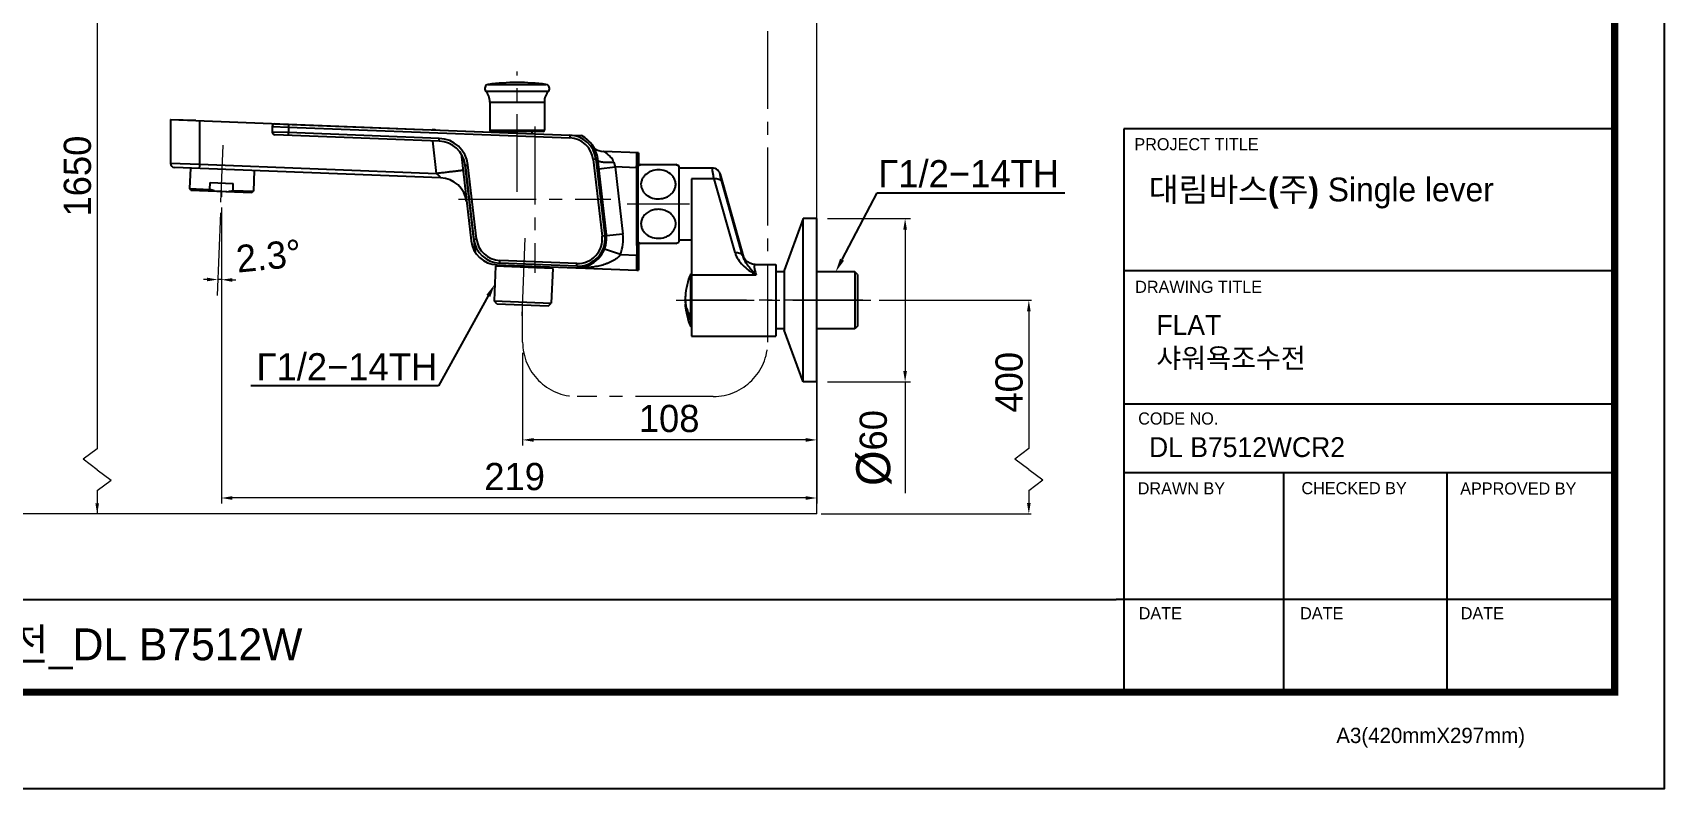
# Model space of a CAD drawing. Extents: x 0 to 1128, y 0 to 827.
# Drawn here: x 529 to 1128, y 0 to 278 of the extents above; entities that cross this region are included whole.
import ezdxf
from ezdxf import colors
from ezdxf.entities.mleader import LeaderData, LeaderLine
from ezdxf.math import Vec2, Vec3

# ---------------------------------------------------------------- set-up
doc = ezdxf.new("R2010")
doc.units = 0
doc.header["$LTSCALE"] = 3
doc.header["$MEASUREMENT"] = 0
doc.header["$PDMODE"] = 3
doc.header["$PDSIZE"] = -10
doc.linetypes.add('CENTER2', pattern=[28.575000000000003, 19.05, -3.175, 3.175, -3.175])
doc.layers.get('0').update_dxf_attribs({"linetype": 'CONTINUOUS'})
doc.layers.get('DEFPOINTS').update_dxf_attribs({"linetype": 'CONTINUOUS'})
doc.layers.add('Cneter', color=1, linetype='CENTER2', lineweight=13)
doc.layers.add('치수선', color=7, linetype='CONTINUOUS', lineweight=20)
doc.layers.add('DEF_LAYER_ASSEM_MEMBER', color=7, linetype='CONTINUOUS')
doc.styles.add('Daelim Dimension', font='')
doc.styles.get("Standard").update_dxf_attribs({"font": 'SYMBOL'})
doc.styles.get('Daelim Dimension').set_extended_font_data('나눔고딕')
doc.dimstyles.new('DEFAULT', dxfattribs={"dimscale": 2, "dimtxt": 2, "dimasz": 2, "dimexe": 0, "dimexo": 2, "dimgap": 1, "dimtad": 1, "dimdec": 1, "dimzin": 9, "dimdsep": 46, "dimtxsty": 'Daelim Dimension', "dimcen": 0.5, "dimclrd": 252, "dimclre": 252, "dimclrt": 3, "dimadec": 1, "dimazin": 0, "dimtfac": 1, "dimtdec": 1, "dimtix": 1, "dimtmove": 0, "dimatfit": 3, "dimfxl": 1, "dimtolj": 1, "dimtzin": 1, "dimlwd": 9, "dimlwe": 9, "dimarcsym": 0})

# ---------------------------------------------------------------- blocks, each defined once
blk = doc.blocks.new('*D2')
at = {"color": 5, "lineweight": 9, "ltscale": 0.5, "transparency": 16777216}
for p, q in [((708.7953562284503, 160.0349196122493), (708.7953562284503, 126.0637943048787)), ((816.8705379979956, 151.3992259648838), (816.8705379979956, 126.0637943048787)), ((812.8705379979956, 128.0637943048787), (712.7953562284503, 128.0637943048787))]:
    blk.add_line(p, q, dxfattribs=at)
at = {"color": 5, "ltscale": 0.5, "transparency": 16777216}
for points in [[(712.7953562284503, 128.7304609715453), (712.7953562284503, 127.397127638212), (708.7953562284503, 128.0637943048787)], [(812.8705379979956, 128.7304609715453), (812.8705379979956, 127.397127638212), (816.8705379979956, 128.0637943048787)]]:
    blk.add_solid(points, dxfattribs=at)
at = {"layer": 'DEFPOINTS', "color": 0, "ltscale": 0.5, "transparency": 16777216}
for p in [(708.7953562284503, 164.0349196122493), (816.8705379979956, 155.3992259648838), (708.7953562284503, 128.0637943048787)]:
    blk.add_point(p, dxfattribs=at)
at = {"color": 7, "ltscale": 0.5, "transparency": 16777216, "insert": (762.6309727509752, 140.9507757068815), "char_height": 10, "attachment_point": 2, "style": 'Daelim Dimension'}
blk.add_mtext('\\A1;108', dxfattribs=at)
blk = doc.blocks.new('*D3')
at = {"color": 5, "lineweight": 9, "ltscale": 0.5, "transparency": 16777216}
for p, q in [((598.084729496496, 213.4537600843838), (598.084729496496, 104.717118714269)), ((816.8705379979956, 141.8801963534838), (816.8705379979956, 104.717118714269)), ((812.8705379979956, 106.717118714269), (602.084729496496, 106.717118714269))]:
    blk.add_line(p, q, dxfattribs=at)
at = {"color": 5, "ltscale": 0.5, "transparency": 16777216}
for points in [[(602.084729496496, 107.3837853809356), (602.084729496496, 106.0504520476023), (598.084729496496, 106.717118714269)], [(812.8705379979956, 107.3837853809356), (812.8705379979956, 106.0504520476023), (816.8705379979956, 106.717118714269)]]:
    blk.add_solid(points, dxfattribs=at)
at = {"layer": 'DEFPOINTS', "color": 0, "ltscale": 0.5, "transparency": 16777216}
for p in [(598.084729496496, 217.4537600843838), (816.8705379979956, 145.8801963534838), (598.084729496496, 106.717118714269)]:
    blk.add_point(p, dxfattribs=at)
at = {"color": 7, "ltscale": 0.5, "transparency": 16777216, "insert": (705.8429281960496, 119.6041001162718), "char_height": 10, "attachment_point": 2, "style": 'Daelim Dimension'}
blk.add_mtext('\\A1;219', dxfattribs=at)
blk = doc.blocks.new('*D4')
at = {"color": 5, "lineweight": 9, "ltscale": 0.5, "transparency": 16777216}
for p, q in [((820.8705379979956, 209.3801963534338), (851.358853064452, 209.3801963534338)), ((849.358853064452, 205.3801963534338), (849.358853064452, 153.3801963534338)), ((820.8705379979956, 149.3801963534338), (851.358853064452, 149.3801963534338)), ((849.358853064452, 149.3801963534338), (849.358853064452, 108.481847483802))]:
    blk.add_line(p, q, dxfattribs=at)
at = {"color": 5, "ltscale": 0.5, "transparency": 16777216}
for points in [[(848.6921863977853, 205.3801963534338), (850.0255197311186, 205.3801963534338), (849.358853064452, 209.3801963534338)], [(848.6921863977853, 153.3801963534338), (850.0255197311186, 153.3801963534338), (849.358853064452, 149.3801963534338)]]:
    blk.add_solid(points, dxfattribs=at)
at = {"layer": 'DEFPOINTS', "color": 0, "ltscale": 0.5, "transparency": 16777216}
for p in [(816.8705379979956, 209.3801963534338), (816.8705379979956, 149.3801963534338), (849.358853064452, 149.3801963534338)]:
    blk.add_point(p, dxfattribs=at)
at = {"color": 7, "ltscale": 0.5, "transparency": 16777216, "insert": (831.3896112904893, 125.1063110031155), "char_height": 10, "attachment_point": 2, "rotation": 90, "style": 'Daelim Dimension'}
blk.add_mtext('\\A1;{\\H1.25x;\\C256;Ø}60', dxfattribs=at)

msp = doc.modelspace()

# ---------------------------------------------------------------- linework, layer by layer
at = {"color": 5, "lineweight": 9, "ltscale": 0.5}
for p, q in [((552.440697910105, 341.9959418979174), (552.4406959948358, 124.7736733083228)), ((597.7635356424672, 211.4602355281621), (596.5430701895726, 181.0865189823758)), ((839.8705379979956, 179.3801963534838), (895.8369247927644, 179.3788835284234)), ((894.8369247930395, 175.378906985808), (894.8369228856909, 124.859864017058)), ((552.4406979101047, 124.7736747470385), (547.3328926580296, 120.936783572722)), ((552.4406979101047, 117.0998847690111), (547.3328926580296, 120.936783572722)), ((894.8369228856909, 124.859864017058), (889.7291176336157, 121.0229728427416)), ((894.8369228856909, 117.1860740390306), (889.7291176336157, 121.0229728427416)), ((552.4406979101047, 117.0998847690111), (557.5485031621799, 113.2629859653002)), ((894.8369228856909, 117.1860740390306), (899.9447281377661, 113.3491752353197)), ((552.4406979101047, 109.4260947909838), (557.5485031621799, 113.2629859653002)), ((552.4406998174534, 109.4261100497728), (552.4406979101047, 104.7520148959642)), ((552.4406979101047, 109.4260871615892), (552.4406979101047, 100.8550117221361)), ((894.8369228856909, 109.5122840610033), (899.9447281377661, 113.3491752353197)), ((894.8369267003882, 109.5122916903978), (894.8369247930395, 104.8382041659838)), ((818.452676059519, 100.8550117221361), (895.7017605321753, 100.8550117221361))]:
    msp.add_line(p, q, dxfattribs=at)
at = {"color": 5, "ltscale": 40}
for p, q in [((1110.145072937012, 242.3638305664062), (929.8036994934082, 242.3638305664062)), ((1110.145072937012, 190.2373046875), (929.8036994934082, 190.2373046875)), ((1110.145072937012, 190.2373046875), (929.8036994934082, 190.2373046875)), ((1110.145072937012, 141.2018280029297), (929.8036994934082, 141.2018280029297)), ((1110.145072937012, 141.2018280029297), (929.8036994934082, 141.2018280029297)), ((1110.145072937012, 115.9113616943359), (929.8036994934082, 115.9113616943359)), ((1110.145072937012, 115.9113616943359), (929.8036994934082, 115.9113616943359)), ((988.3801460266113, 115.9113616943359), (988.3801460266113, 35.40325927734375)), ((1048.496555328369, 115.9113616943359), (1048.496555328369, 35.40325927734375)), ((1110.145072937012, 69.40492248535156), (926.9531517028809, 69.40492248535156)), ((1110.145072937012, 69.40492248535156), (931.208740234375, 69.40492248535156)), ((1110.145072937012, 35.40325927734375), (955.592041015625, 35.40325927734375))]:
    msp.add_line(p, q, dxfattribs=at)
at = {"color": 5, "ltscale": 0.5}
msp.add_line((929.8036994934082, 242.3638305664062), (929.8036994934082, 34.31240844726562), dxfattribs=at)
at = {"color": 5}
msp.add_line((18.14486312866211, 69.40492248535156), (926.9531517028809, 69.40492248535156), dxfattribs=at)
at = {"ltscale": 0.5}
msp.add_lwpolyline([(0, 0), (1128.400001525879, 0), (1128.400001525879, 826.8000030517578), (0, 826.8000030517578)], close=True, dxfattribs=at)
at = {"color": 5, "linetype": 'ByBlock', "lineweight": 200, "const_width": 2.6}
msp.add_lwpolyline([(18.14486312866211, 35.40284729003906), (1110.144863128662, 35.40284729003906), (1110.144863128662, 807.6028442382812), (18.14486312866211, 807.6028442382812)], close=True, dxfattribs=at)
at = {"color": 5, "lineweight": 9, "ltscale": 0.5}
for centre in [(591.4138142740488, 159.1528076672857), (596.71780387745, 159.0938178588246), (602.0196669057631, 158.9289372195494)]:
    msp.add_arc(centre, 27.90439173425521, 87.16789135040646, 89.87104340752732, dxfattribs=at)
at = {"color": 5, "ltscale": 0.5}
for points in [[(592.7852626710264, 187.6921521843846), (592.7761419375186, 186.3588500468337), (596.7806087169255, 186.9981389150859)], [(602.0602629066823, 186.1669616362166), (602.1046805837947, 187.4995549154048), (598.0846919076737, 186.966511307148)], [(894.1702587621558, 175.378906985808), (895.5035908239233, 175.378906985808), (894.8369247930395, 179.378906985808)], [(551.774031879221, 104.7520148959642), (553.1073639409885, 104.7520148959642), (552.4406979101047, 100.7520148959642)], [(894.1702587621558, 104.8382041659838), (895.5035908239233, 104.8382041659838), (894.8369247930395, 100.8382041659838)]]:
    msp.add_solid(points, dxfattribs=at)
at = {"layer": 'Cneter', "lineweight": 5, "ltscale": 0.5}
for p, q in [((798.8705332296239, 164.0349196122493), (798.870533229624, 374.2297385795318)), ((706.7705379979961, 219.1867601602838), (706.7705379979961, 263.4124592497838)), ((713.2705379979961, 243.1939609850838), (713.2705379979961, 189.4097833058838)), ((597.9241325694961, 215.4570103062838), (598.7672664363959, 236.4400778913838)), ((598.084729496496, 219.4537850843838), (596.0847044964958, 219.4537850843838)), ((598.084729496496, 219.4537850843838), (598.084729496496, 221.4538100843838)), ((598.084729496496, 219.4537850843838), (598.084729496496, 217.4537600843838)), ((598.084729496496, 219.4537850843838), (600.0847544964959, 219.4537850843838)), ((685.1838037307962, 216.5355354127838), (741.1465207657957, 216.5355354127838)), ((770.1705379979958, 214.7355354127838), (747.1705379979958, 214.7355354127838)), ((708.634759300196, 173.7085344532838), (709.8392362541963, 203.6843453194838)), ((708.7953562284503, 164.0349196122493), (708.7953562284503, 177.7053092616796)), ((765.2650043183953, 179.3801963534838), (839.8705379979956, 179.3801963534838)), ((833.8705379979956, 179.3801963534838), (768.0994955698443, 179.3801963534838)), ((778.870533229624, 144.0349196122493), (728.7953562284503, 144.0349196122493))]:
    msp.add_line(p, q, dxfattribs=at)
for centre, start, end in [((728.7953562284503, 164.0349196122493), 180, 270), ((778.870533229624, 164.0349196122493), 270, 0)]:
    msp.add_arc(centre, 20, start, end, dxfattribs=at)
at = {"layer": 'DEF_LAYER_ASSEM_MEMBER', "color": 9, "linetype": 'Continuous'}
for p, q in [((696.171811883296, 258.7072699547838), (717.3692641125958, 258.7072699547838)), ((695.2505379979957, 256.2226946793838), (718.2905379979957, 256.2226946793838)), ((696.7705379979961, 252.2315043807838), (716.7705379979961, 252.2315043807838)), ((579.485312915896, 245.7322298069838), (579.3933717045957, 245.7354862562838)), ((588.7244252507958, 245.4108997040838), (579.485312915896, 245.7322298069838)), ((590.125158789896, 229.3556594335838), (590.1251587906959, 245.3563257201838)), ((616.729054305596, 243.2222903250838), (622.729159410896, 243.0307497561838)), ((622.7302484354959, 241.0292326655838), (616.7301433148959, 241.2207732363838)), ((622.6918606263957, 240.0299697491838), (622.7302484388956, 241.0292326653838)), ((622.7675472199958, 244.0300126726838), (622.729159410896, 243.0307497561838)), ((622.729159410896, 243.0307497561838), (622.7302484354959, 241.0292326655838)), ((622.729159410896, 243.0307497561838), (726.134615114896, 239.0583128459838)), ((678.1379688613961, 238.9006827526838), (622.7302484354959, 241.0292326655838)), ((675.2995782379958, 242.0119356034838), (675.2965609861958, 242.0379594008838)), ((696.7705379979961, 241.9124592497838), (716.7705379979961, 241.9124592497838)), ((726.1730029239961, 240.0575757623838), (726.134615114896, 239.0583128459838)), ((677.160128850096, 225.9646865740838), (675.7657648574959, 237.9910760108838)), ((678.0995810523959, 237.9014198362838), (678.1379688613961, 238.9006827526838)), ((579.3933717076961, 229.7167644298838), (590.125158789896, 229.3556594335838)), ((590.125158789896, 229.3556594335838), (677.160128850096, 225.9646865740838)), ((687.6485322091958, 229.0659004922838), (688.6418151339958, 229.1816114742838)), ((691.8124048398959, 201.9647253891838), (688.6418151339958, 229.1816114742838)), ((735.721954080796, 231.2220564184838), (734.728671156096, 231.1063454364838)), ((734.728671156096, 231.1063454364838), (738.007568343096, 202.9597293483838)), ((736.7937545971959, 227.7149613274838), (742.7538290369957, 228.4059844509838)), ((742.2570253609956, 230.0808753903838), (742.7538278782959, 228.4059846775838)), ((750.6901234882962, 228.0967815063838), (742.7538289230961, 228.4059847942838)), ((742.7538289230961, 228.4059847942838), (745.6134368695957, 203.7418675341838)), ((779.1631970101962, 224.0693449244838), (770.8705379979956, 224.0693449244838)), ((786.8490063221961, 196.8958636180838), (779.1631970101962, 224.0693449244838)), ((789.6467056809961, 195.8258816743838), (781.9608892750957, 222.9993588487838)), ((690.8191219150958, 201.8490144071838), (691.8124048398959, 201.9647253891838)), ((739.000851267896, 203.0754403303838), (738.007568343096, 202.9597293483838)), ((744.7683900339962, 196.1572697571838), (738.8888029583959, 198.2195429697838)), ((745.613437379996, 203.7418624931838), (739.6417960057961, 203.0494982758838)), ((700.3680730718961, 193.0134950631838), (700.4064608809958, 194.0127579796838)), ((728.7225317383959, 192.9249642625838), (700.4064608809958, 194.0127579796838)), ((728.6841439292957, 191.9257013461838), (728.7225317383959, 192.9249642625838)), ((744.7684829827958, 196.1575354792838), (750.7693874912957, 195.9246223257838)), ((770.8705379979956, 188.7140058651838), (794.6242546746962, 188.7140058651838))]:
    msp.add_line(p, q, dxfattribs=at)
at = {"layer": 'DEF_LAYER_ASSEM_MEMBER', "color": 7, "linetype": 'Continuous'}
for p, q in [((696.7705379979961, 252.2315043807838), (696.7705379979961, 241.9124592497838)), ((716.7705379979961, 252.2315043807838), (716.7705379979961, 241.9124592497838)), ((579.3933717076961, 245.7354862558838), (579.3933717076961, 229.7167644298838)), ((579.3941338701961, 245.7744176001838), (675.2965609861958, 242.0379594008838)), ((616.729054305596, 243.2222903250838), (616.7301433301959, 241.2207732343838)), ((678.0995810523959, 237.9014198362838), (617.6917553730959, 240.2220544174838)), ((617.767441966696, 244.2220973409838), (726.1730029239961, 240.0575757623838)), ((675.302498812996, 242.0377280569838), (709.7614975913957, 240.6951696629838)), ((716.2705379979961, 241.4124592497838), (697.2705379979961, 241.4124592497838)), ((701.3205379979959, 241.4124592497838), (701.3205379979959, 241.0240382185838)), ((712.220537997996, 241.4124592497838), (712.220537997996, 240.6124592497838)), ((726.1908845842959, 240.0550636762838), (730.4146837667959, 239.8905000717838)), ((751.3933717076961, 233.5735552440838), (738.5685174536957, 234.0732195194838)), ((678.6447413557958, 224.4071314682838), (580.8349744547959, 228.2179016072838)), ((586.6682721203961, 227.9906302696838), (586.3642782016959, 220.4251354047838)), ((686.1406957682957, 233.2320387398838), (689.8481368041957, 201.2553598047838)), ((687.6103701292959, 229.2388748697838), (691.343499198696, 197.0406366455838)), ((690.8191219150958, 201.8490144071838), (687.6485322091958, 229.0659004922838)), ((735.721954080796, 231.2220564184838), (739.000851267896, 203.0754403303838)), ((739.5950860157959, 203.5534778415838), (736.3730702837956, 231.3433635303838)), ((750.8933717076961, 233.5930355541838), (750.8933717076961, 225.0418527040838)), ((751.1705379979958, 228.7355354127838), (752.2827706705957, 229.2355354127838)), ((751.1705379979958, 228.7355354127838), (751.1705379979958, 200.7355354127838)), ((751.3933717076961, 233.5735552440838), (751.3933717076961, 228.8357094659838)), ((752.2827706705957, 229.2355354127838), (765.0583053252958, 229.2355354127838)), ((765.0583053252958, 229.2355354127838), (766.1705379979958, 228.7355354127838)), ((766.1705379979958, 228.7355354127838), (766.1705379979958, 200.7355354127838)), ((778.5602833652956, 227.9355354127838), (766.1705379979958, 227.9355354127838)), ((779.5306224346959, 227.7726859982838), (778.9508518831963, 227.9093084951838)), ((593.8467849964959, 220.1244760820838), (593.9471580758959, 222.6224603183838)), ((593.9471580758959, 222.6224603183838), (602.4631963077959, 222.2802720174838)), ((602.3628232283959, 219.7822877811838), (602.4631963077959, 222.2802720174838)), ((610.1504737782961, 227.0757392959838), (609.8453300231959, 219.4816284584838)), ((750.6549551348962, 225.1057362321838), (751.1705379979958, 224.9675862203838)), ((770.8705379979956, 224.0693449244838), (770.8705379979956, 166.1803260910838)), ((781.298058224696, 226.1642909155838), (781.1047852953961, 226.5228456990838)), ((781.4214501957958, 225.8516752430838), (781.2979079844963, 226.1646196829838)), ((781.4723379863958, 225.6870193292838), (781.4214993609958, 225.8515161608838)), ((781.4721784478961, 225.6876153051838), (781.4724583166962, 225.6866276060838)), ((790.0977399458961, 195.1916519804838), (781.4743986042959, 225.6797676761838)), ((586.843800433096, 219.9054639416838), (586.3642782016959, 220.4251354047838)), ((586.3642782016959, 220.4251354047838), (593.8467849964959, 220.1244760820838)), ((586.843800433096, 219.9054639416838), (609.3256585599956, 219.0021062270838)), ((602.3628232283959, 219.7822877811838), (609.8453300231959, 219.4816284584838)), ((609.3256585599956, 219.0021062270838), (609.8453300231959, 219.4816284584838)), ((750.6546147409958, 204.3652433851838), (751.1705379979958, 204.5034846052838)), ((750.8933717076961, 190.4156685207838), (750.8933717076961, 204.4292181215838)), ((811.8705379979956, 209.3801963534838), (804.8705379979956, 190.3301963534838)), ((816.8705379979956, 209.3801963534838), (811.8705379979956, 209.3801963534838)), ((811.8705379979956, 149.3801963534838), (811.8705379979956, 209.3801963534838)), ((816.8705379979956, 149.3802475696838), (816.8705379979956, 209.3801451372838)), ((751.1705379979958, 200.7355354127838), (752.2827706705957, 200.2355354127838)), ((751.3933717076961, 200.6353613596838), (751.3933717076961, 190.3962613833838)), ((765.0583053252958, 200.2355354127838), (752.2827706705957, 200.2355354127838)), ((765.0583053252958, 200.2355354127838), (766.1705379979958, 200.7355354127838)), ((770.8705379979956, 201.5355354127838), (766.1705379979958, 201.5355354127838)), ((698.8578818341962, 191.9157491796838), (698.3439716676958, 179.1260698896838)), ((719.8409494192961, 191.0726153126838), (698.8578818341962, 191.9157491796838)), ((699.3937434641962, 192.4145892449838), (728.3193166082956, 191.2918640993838)), ((699.578203223296, 192.4074295731838), (699.5573174202959, 191.8876447173838)), ((728.6841439292957, 191.9257013461838), (700.3680730718961, 193.0134950631838)), ((790.094958333596, 195.2012944677838), (790.0964711298957, 195.1960481331838)), ((790.106234205396, 195.1692373619838), (790.0952355654958, 195.2005063023838)), ((790.1162644707956, 195.1428028398838), (790.106234205396, 195.1692373619838)), ((790.2234862290961, 194.9086017624838), (790.1162644707956, 195.1428028398838)), ((790.4609272881962, 194.5166897285838), (790.223350459296, 194.9088634993838)), ((790.8747158291962, 194.0122302819838), (790.4604970735959, 194.5173092912838)), ((791.489618764796, 193.4776005828838), (790.873971552096, 194.0130081036838)), ((792.307315622596, 193.0042915268838), (791.4888122517959, 193.4781840005838)), ((793.3117642003963, 192.6788890723838), (792.306741008696, 193.0045508075838)), ((794.2823881324957, 192.5801798064838), (793.3115562162957, 192.6789316542838)), ((794.2823901429956, 192.5801798316838), (793.3117642003963, 192.6788890723838)), ((794.285323677896, 192.5801963534838), (801.8705379979956, 192.5801963534838)), ((801.8705379979956, 192.5799100067838), (801.8705379979956, 166.1804827001838)), ((719.1634739667961, 191.6472414919838), (719.1415138330958, 191.1007197749838)), ((719.8409494192961, 191.0726153126838), (719.3270392527957, 178.2829360227838)), ((728.7261373001957, 191.2760736492838), (750.7914959782956, 190.4196227533838)), ((750.840235320296, 190.4177309711838), (751.3933717076961, 190.3962613833838)), ((770.8705379979956, 189.1301963534838), (770.550166584796, 189.1301963534838)), ((770.550166584796, 169.6301963534838), (770.550166584796, 189.1301963534838)), ((804.8705379979956, 189.8801963534838), (801.8705379979956, 189.8801963534838)), ((804.8705379979956, 190.3301963534838), (804.8705379979956, 168.4301963534838)), ((830.8705379979956, 189.8801963534838), (816.8705379979956, 189.8801963534838)), ((831.8705379979956, 188.8801963534838), (830.8705379979956, 189.8801963534838)), ((830.8705379979956, 189.8801963534838), (830.8705379979956, 168.8801963534838)), ((831.8705379979956, 188.8801963530838), (831.8705379979956, 169.8801963539838)), ((768.6107798869962, 180.7981037463838), (768.6130438545961, 180.8367983261838)), ((698.3439716676958, 179.1260698896838), (719.3270392527957, 178.2829360227838)), ((699.303016148896, 178.0867269433838), (698.3439716880957, 179.1260698675838)), ((699.303016138796, 178.0867269630838), (718.287696317896, 177.3238915602838)), ((718.287696303496, 177.3238915387838), (719.3270392273962, 178.2829359992838)), ((770.8705379979956, 169.6301963534838), (770.550166584796, 169.6301963534838)), ((804.8705379979956, 168.8801963534838), (801.8705379979956, 168.8801963534838)), ((811.8705379979956, 149.3801963534838), (804.8705379979956, 168.4301963534838)), ((830.8705379979956, 168.8801963534838), (816.8705379979956, 168.8801963534838)), ((831.8705379979956, 169.8801963534838), (830.8705379979956, 168.8801963534838)), ((770.8705379979956, 166.1801963534838), (801.8705379979956, 166.1801963534838)), ((816.8705379979956, 149.3801963534838), (811.8705379979956, 149.3801963534838))]:
    msp.add_line(p, q, dxfattribs=at)
for points in [[(780.8358834299961, 226.8875430925838), (780.484101303196, 227.2346428744838), (780.0465171761962, 227.5391888444838), (779.5304958875959, 227.7727294387838), (778.9507831845958, 227.9093176229838), (778.555000362996, 227.9355020890838)], [(781.1049494980962, 226.5225841813838), (780.8360614999956, 226.8873359619838), (780.4842844571958, 227.2344896283838), (780.0466833160958, 227.5390938598838)]]:
    msp.add_lwpolyline(points, dxfattribs=at)
for centre, radius, start, end in [((696.370537997996, 257.2204922540838), 1.5, 97.61316127160227, 221.6975466032002), ((706.7705379979961, 179.4124592497838), 80, 82.38683872839773, 97.61316127160227), ((717.1705379979958, 257.2204922540838), 1.5, 318.3024533967998, 82.38683872839773), ((690.7705379979961, 252.2315043807838), 6, 0, 41.69754660320015), ((722.7705379979961, 252.2315043807838), 6, 138.3024533967998, 180), ((580.3933717076961, 245.7354862558838), 1, 177.768825391999, 180), ((617.7290541575958, 243.2228344245838), 1, 87.80000000000378, 180.0311746079998), ((617.7301431821961, 241.2213173338838), 1, 180.0311746079998, 267.8000000000038), ((697.2705379979961, 241.9124592497838), 0.5, 180, 270), ((716.2705379979961, 241.9124592497838), 0.5, 270, 0), ((725.7891248330961, 230.0649465982838), 10, 6.644635090298467, 87.80000000000378), ((725.4462671873962, 230.0764878089838), 11, 6.613460482000988, 63.14884806310295), ((677.7157029614959, 227.9087906721838), 10, 6.644635090298467, 87.80000000000378), ((738.8224693188959, 240.5682567989838), 6.5, 236.0533638853031, 267.7609116671966), ((580.8933717076961, 229.7167644298838), 1.5, 180, 267.7688253919987), ((1781.330257252396, 214.0942597976838), 1030.7352501683, 179.2216138183013, 179.9643532240008), ((758.6705379979958, 213.5391068413838), 16.9464285714, 112.1441965078963, 116.2680446128028), ((758.6705379979958, 213.5391068413838), 16.9464285714, 63.73195538719722, 67.85580349210373), ((678.2554263368957, 214.4147126512838), 10, 6.613460482299893, 87.76882539199875), ((1932.087856857396, 216.2693835052838), 1181.49364593, 180.0743830041985, 180.9866549586006), ((699.7815941645958, 202.4070650059838), 10, 186.6134604822999, 267.7772216600948), ((700.7519511627961, 203.0061242272838), 10, 186.6446350902985, 267.8000000000038), ((729.0680220201957, 201.9183305102838), 10, 267.8000000000038, 6.644635090298467), ((728.668282919496, 202.2866021202838), 11, 285.2464334488969, 6.613460482299893), ((758.6705379979958, 215.9319639842838), 16.9464285714, 243.7319553871972, 247.8558034921037), ((758.6705379979958, 215.9319639842838), 16.9464285714, 292.1441965078963, 296.2680446128028), ((728.7265598436961, 201.7839636483838), 10.5, 267.7772216648013, 285.6608957383995), ((793.5705379979959, 179.3801963534838), 25, 157.0455005986004, 176.7370858604992), ((781.1006811687957, 178.6730910584837), 12.5101108568, 176.7597165842016, 183.2571977420982), ((793.5705379979959, 179.3801963534838), 25, 183.2629141395008, 202.9544994013996), ((794.316530799696, 172.9050095852838), 24.0113967176, 179.9875502643004, 181.6241475495009), ((799.0660998058961, 172.8936688900838), 28.7609699233, 178.5156902276004, 179.9670139927007)]:
    msp.add_arc(centre, radius, start, end, dxfattribs=at)
at = {"layer": 'DEF_LAYER_ASSEM_MEMBER', "color": 9, "linetype": 'Continuous'}
for centre, radius, start, end in [((677.7157029614959, 227.9087906721838), 11, 6.644635090298467, 87.80000000000378), ((725.7891248330961, 230.0649465982838), 9, 6.644635090298467, 87.80000000000378), ((700.7519511627961, 203.0061242272838), 9, 186.6446350902985, 267.8000000000038), ((729.0680220201957, 201.9183305102838), 9, 267.8000000000038, 6.644635090298467), ((728.7265598436961, 201.7839636483838), 17, 340.6725594460041, 6.613477557100048)]:
    msp.add_arc(centre, radius, start, end, dxfattribs=at)
for points, start_tangent, end_tangent in [([(676.9246648318958, 241.9494512364838), (676.5793026178962, 241.9694037441838), (675.534705395296, 242.0286810928838)], (-0.9983557126060068, 0.05732251832353961), (-0.9985363246932188, 0.05408519453749599)), ([(742.2570253609956, 230.0808753903838), (741.8851818523963, 230.9470687000838), (741.402302009496, 231.7035674940838), (740.8408985886963, 232.3478940642838), (740.2433697887959, 232.8944092481838), (739.9459137220956, 233.1349915723838), (739.6566800918959, 233.3538047391838), (739.3810792899958, 233.5502888822838), (739.125688420896, 233.7225546216838), (738.9064607752962, 233.8667346050838), (738.815714518596, 233.9267504585838), (738.7376708005959, 233.9776412669838), (738.6716874109961, 234.0185317499838), (738.6176583170959, 234.0485609628838), (738.5806289146958, 234.0670056875838), (738.5685175365961, 234.0732195162838)], (-0.3159666795159839, 0.9487702869692134), (0.9992415431122784, -0.03894019155824271)), ([(590.1033360257961, 227.8567966110838), (590.1002921953959, 227.8630642674838), (590.0976671632961, 227.8821885272838), (590.0955416341958, 227.9150284297838), (590.0939963129958, 227.9624430139838), (590.0928914600959, 228.1020920486838), (590.0946099675957, 228.2963060579838), (590.0992085941962, 228.5359746633838), (590.106252287896, 228.8042256780838), (590.125158789896, 229.3556594335838)], (-0.9992418817092644, 0.03893150187352343), (0.03890838776498427, 0.9992427819912084)), ([(742.2570229201956, 230.0809192660838), (740.569170151196, 229.9765548271838), (738.9016201983959, 230.0243412623838), (737.4697806799959, 230.2406310177838), (736.9046782732958, 230.4074699946838), (736.4586975961961, 230.6048519734838)], (-0.9948370470546886, -0.1014852196504867), (-0.8764002157793794, 0.4815834940919976)), ([(779.1631970101962, 224.0693449244838), (778.9807784645959, 224.9331151247838), (778.8309312639958, 225.7030986721838), (778.7143639786959, 226.3695051964838), (778.6299259358957, 226.9250311952838), (778.575382642096, 227.3635719359838), (778.5583388212958, 227.5373648891838), (778.547505547896, 227.6801468723838), (778.542323295896, 227.7916128756838), (778.5422277465959, 227.8714678207838), (778.5466481349958, 227.9194526891838), (778.5549792598958, 227.9355011040838)], (-0.2134534190144192, 0.9769532424384776), (0.999968975095451, 0.007877109022572331)), ([(686.8497562858961, 227.1163917752838), (686.8402413583963, 227.1140434794838), (686.8108323061961, 227.1093698524838), (686.7606561207958, 227.1022733300838), (686.6888397936959, 227.0926563480838), (686.5945901385958, 227.0804307948838), (686.4774323379961, 227.0655462611838), (686.3369709378958, 227.0479617364838), (686.1728104840959, 227.0276362096838), (685.772752183696, 226.9787079043838), (685.2787970809959, 226.9189817020838), (684.6944266152959, 226.8489029433838), (684.027128234196, 226.7693783226838), (683.286153742396, 226.6815161988838), (682.4838079723959, 226.5867704260838), (680.7496557070958, 226.3830422243838), (678.9395484511961, 226.1715787106838), (677.160128850096, 225.9646865740838)], (0.1150878267321599, -0.9933553201841063), (-0.9933378956123892, -0.1152381236412263)), ([(678.6447413557958, 224.4071314682838), (678.661688662296, 224.4174903906838), (678.6525677240961, 224.4509882585838), (678.6179441789959, 224.5061225502838), (678.563358926996, 224.5799132941838), (678.4873176576957, 224.6678952247838), (678.3958744466959, 224.7664331284838), (678.1877393850959, 224.9877530467838), (677.9471265300958, 225.2231296945838), (677.6943012907959, 225.4697340963838), (677.160128850096, 225.9646865740838)], (0.999241881708156, -0.03893150190197796), (-0.7279665561140387, 0.6856126407669759)), ([(779.1631970101962, 224.0693449244838), (780.0722614145961, 224.0940846284838), (780.8921837266962, 223.9087397561838), (781.5429813978963, 223.5316032136838), (781.9608892750957, 222.9993588487838)], (0.990147542978223, 0.1400280083918502), (0.4337447570073436, -0.9010357849545381)), ([(781.9608892750957, 222.9993588487838), (781.753675189796, 223.7649816806838), (781.5945326881956, 224.4228485921838), (781.4836673531959, 224.9605154585838), (781.4454723449958, 225.1816454906838), (781.4179181622958, 225.3701116353838), (781.4002018352958, 225.5254969119838), (781.3914977646959, 225.6474455899838), (781.390832370696, 225.7360025089838), (781.3971725906958, 225.7913735241838), (781.409486088296, 225.8137758662838), (781.4267552116962, 225.8036076538838), (781.4479743729962, 225.7614156186838), (781.4721384560962, 225.6877510062838)], (-0.2721661698889212, 0.962250266805884), (0.2728603276359715, -0.9620536583800253)), ([(744.7685083208962, 196.1575372996838), (744.599674614396, 195.9305977233838), (744.3961220527958, 195.7241464635838), (744.208449484996, 195.5141439121838), (744.0200415461959, 195.3091958531838), (743.818672455996, 195.1156477638838), (743.6052339410958, 194.9330975474838), (743.1552893590961, 194.5944576289838), (742.6935967920958, 194.2815107202838), (742.223793297996, 193.9913745419838), (741.2530922277956, 193.4778088342838), (740.2556080900958, 193.0396209657838), (739.2392177650959, 192.6658878358838), (737.1710943572962, 192.0782838256838), (735.074665574396, 191.6678879520838), (732.9633396666959, 191.4072035564838), (728.726400720896, 191.2782690861838)], (-0.2716903261930043, -0.9623847290211638), (-0.9996093935241229, 0.02794745745743441)), ([(786.8490063221961, 196.8958636180838), (789.687448351996, 192.3159759049838), (791.9642184164959, 190.3841358061838), (794.6242546746962, 188.7140058651838)], (0.2721438247642359, -0.9622565866974842), (0.8742133257113756, -0.4855420282000893)), ([(786.8490169514962, 196.8958679304838), (787.7580760451956, 196.9206031064838), (788.577994703096, 196.7352584353838), (789.2287929509957, 196.3581225247838), (789.6467056809961, 195.8258816743838)], (0.9901485592278716, 0.1400208222335884), (0.4337563630959716, -0.9010301978700579)), ([(789.6466842273958, 195.8258734504838), (789.6908158313959, 195.6429217981838), (789.863054315596, 195.0962096163838)], (0.2166758759037364, -0.9762435991090281), (0.3453392009097045, -0.9384779359766786)), ([(790.0964252406957, 195.1962946053838), (789.9845323673962, 195.5210641485838), (789.8684690633963, 195.7330792756838), (789.8106281382961, 195.7972268130838), (789.7538894148956, 195.8338464256838), (789.6989997239962, 195.8432828719838), (789.6467058963958, 195.8258809103838)], (-0.2722247976665961, 0.9622336823949684), (-0.8555673947820682, -0.517691445733677)), ([(789.863054315596, 195.0962096163838), (790.6186083963958, 193.5710378006838), (791.6996081545958, 192.0260047134838), (793.0476398022961, 190.4179539837838), (794.6242546753961, 188.7140058647838)], (0.3453392009265023, -0.9384779359704971), (0.6907871971340187, -0.723058122335768)), ([(794.2823120515959, 192.5801934366838), (794.1214795672959, 192.5164321251838), (793.9946269883958, 192.3253734639838), (793.9158988798958, 192.0077956723838), (793.8990389635956, 191.5661740878838), (793.9554853342961, 191.0060648051838), (794.0937040163958, 190.3357940718838), (794.3172849818957, 189.5668734542838), (794.6242546768958, 188.7140058651838)], (-0.9999993870276669, -0.00110722368592187), (0.363277755007438, -0.9316808856667372))]:
    msp.add_spline(points, degree=3, dxfattribs=dict(at, start_tangent=start_tangent, end_tangent=end_tangent))
at = {"layer": 'DEF_LAYER_ASSEM_MEMBER', "color": 7, "linetype": 'Continuous'}
for points, start_tangent, end_tangent in [([(750.6901234882962, 228.0967815063838), (750.702462135996, 229.1700615852838), (750.711319091396, 230.2021855538838), (750.7165228979957, 231.1534794954838), (750.7179755761963, 231.9874820373838), (750.7172836254958, 232.3502501029838), (750.7156492458962, 232.6721268172838), (750.7130791788959, 232.9499368798838), (750.7095867654962, 233.1810777574838), (750.7051878916959, 233.3632499599838), (750.6999018302959, 233.4947707364838), (750.696932920996, 233.5410791476838), (750.6937529988959, 233.5742769796838), (750.6903678415956, 233.5943000983838), (750.6867832266962, 233.6010843694838)], (0.01296302370125835, 0.9999159764782842), (-0.9992418979878545, 0.0389310840541403)), ([(758.719089931496, 227.3107332356838), (756.1793690674958, 226.8881241732838), (754.030658274196, 225.6427000689838), (753.2221233365958, 224.7622000896838), (752.6464091983962, 223.7541412345838), (752.334803088796, 222.6627651196838), (752.3053724353958, 221.5387160247838), (752.5599619054956, 220.4360350407838), (753.0835225820956, 219.4070308732838), (753.8468788630962, 218.4974677382838), (754.8111794435958, 217.7443725148838), (757.1609514337961, 216.8114677419838), (759.7457630312956, 216.7363858061838)], (-0.9999798058573832, 0.006355145744226974), (0.9899610597596743, 0.1413403698859691)), ([(763.5710133756957, 225.3984117231838), (761.3829216231961, 226.8056693445838), (758.719089931496, 227.3107332356838)], (-0.7079964941067705, 0.7062159473790732), (-0.9999798058573172, 0.006355145754618739)), ([(759.7457630312956, 216.7363858061838), (761.308069751396, 217.1365643628838), (762.706633233096, 217.8603923850838), (763.8468550546959, 218.8683450903838), (764.6428690520961, 220.0990646639838), (765.0280586851959, 221.4692587621838), (764.9674916021959, 222.8786003939838), (764.466913428696, 224.2205470400838), (763.5710133756957, 225.3984117231838)], (0.9899610597594951, 0.1413403698872243), (-0.7079964941120404, 0.7062159473737899)), ([(595.5061127469962, 219.5573981095838), (593.8467849964959, 220.1244760820838)], (-0.9649209905711588, 0.262540438704543), (-0.9256360003785561, 0.3784151091106032)), ([(600.6633462460959, 219.3501720590838), (602.3628232283959, 219.7822877811838)], (0.9828747565565172, 0.1842748298709486), (0.9530134737660707, 0.3029279102696333)), ([(758.719089931496, 212.8107332356838), (756.9537096018958, 212.6143987270838), (755.3142164539959, 212.0146726877838), (753.9271284435958, 211.0492517153838), (752.9102426828958, 209.7843034698838), (752.3614601365962, 208.3175546609838), (752.3400109206959, 206.7756763300838), (752.8481769466962, 205.2978963731838), (753.8316441861962, 204.0121519678838)], (-0.9999798058573858, 0.006355145743812751), (0.7185526174982558, -0.6954725989472234)), ([(753.8316441861962, 204.0121519678838), (755.9241781070959, 202.6788092428838), (758.4535542778958, 202.1632818758838), (761.0167177216963, 202.5334076409838), (763.2089001736958, 203.7408694522838), (764.0442292802959, 204.6095456869838), (764.6483952992958, 205.6112044957838), (764.9885349750957, 206.7018993711838), (765.044791291496, 207.8307483063838), (764.8136891908962, 208.9429524239838), (764.3090409860961, 209.9850439897838), (763.5594100581957, 210.9099495158838), (762.6035918400958, 211.6793539892838)], (0.7185526174941339, -0.6954725989514821), (-0.8375663138806343, 0.5463356750683658)), ([(762.6035918400958, 211.6793539892838), (760.7670293033962, 212.5151211372838), (758.719089931496, 212.8107332356838)], (-0.8375663138836201, 0.5463356750637881), (-0.9999798058573862, 0.006355145743747816)), ([(750.7914959782956, 190.4196227533838), (750.7944761242961, 190.4261553758838), (750.7972359069963, 190.4459515070838), (750.7997703246956, 190.4789488899838), (750.8020743750958, 190.5250852675838), (750.8059756325961, 190.6563480921838), (750.808920377196, 190.8383781400838), (750.810894480996, 191.0694874553838), (750.8118885215958, 191.3473629369838), (750.811896241396, 191.6693850096838), (750.8109189392962, 192.0323563534838), (750.806035165796, 192.8668510912838), (750.7973442259959, 193.8186172004838), (750.7850359141958, 194.8510994121838), (750.7693874912957, 195.9246223257838)], (0.9992475761000187, -0.03878507004296256), (-0.0159217422154714, 0.9998732410284937)), ([(770.3147804549958, 173.6386699034838), (769.4970412616958, 175.3720753922838), (768.9369506214962, 177.1558894283838), (768.640477941296, 178.9710358409838), (768.6107798869962, 180.7981037463838)], (-0.4849934103737307, 0.8745178053613649), (0.05686354663774707, 0.9983819595043656)), ([(770.3147804549958, 172.2244563411838), (769.1237350535957, 175.0430879898838), (768.6107798869962, 177.9622889605837)], (-0.4849934103785307, 0.8745178053587028), (-0.05686354663329762, 0.998381959504619))]:
    msp.add_spline(points, degree=3, dxfattribs=dict(at, start_tangent=start_tangent, end_tangent=end_tangent))
at = {"layer": '치수선'}
for q in [(816.8705379979956, 572.5316703434746), (102.8055603521216, 100.8550117221361)]:
    msp.add_line((816.8705379979956, 100.8550117221361), q, dxfattribs=at)

# ---------------------------------------------------------------- texts
at = {"color": 5, "ltscale": 40, "style": 'Daelim Dimension'}
for s, height, p in [('PROJECT TITLE', 4.452952864842011, (933.621467590332, 234.5144653320312)), ('DRAWING TITLE', 4.452952864842011, (933.9069633483887, 182.1055908203125)), ('CODE NO.', 4.452952864842011, (935.0236511230469, 133.7074890136719)), ('DRAWN BY', 4.452952864844154, (934.8490257263184, 108.0396118164062)), ('CHECKED BY', 4.452952864842011, (995.0133285522461, 108.1185913085938)), ('APPROVED BY', 4.452952864839869, (1053.363201141357, 107.9747467041016)), ('DATE', 4.452952864844154, (935.196834564209, 62.1444091796875)), ('DATE', 4.452952864844154, (994.5398063659668, 62.1444091796875)), ('DATE', 4.452952864844154, (1053.567966461182, 62.1444091796875)), ('A3(420mmX297mm)', 5.620110297958425, (1007.852306365967, 16.65562438964844))]:
    msp.add_text(s, height=height, dxfattribs=at).set_placement(p)
at = {"color": 7, "ltscale": 0.5, "char_height": 10, "attachment_point": 5, "style": 'Daelim Dimension'}
for s, insert, rotation in [('\\A1;1650', (545.2114040868628, 225.0174796786791), 90), ('\\A1;2.3°', (615.4368165716712, 195.6254955121214), 5.731059013406409), ('\\A1;400', (887.6203701513159, 149.2528083529955), 90)]:
    msp.add_mtext(s, dxfattribs=dict(at, insert=insert, rotation=rotation))
at = {"attachment_point": 1, "style": 'Daelim Dimension'}
for s, insert, char_height, width in [('{\\fPretendard Variable SemiBold|b0|i0|c129|p2;\\C7;대림바스(주)} Single lever', (938.918041229248, 224.4579772949219), 8.729068038406798, 140.2958754256165), (' FLAT\\P 샤워욕조수전 ', (938.9950637817383, 173.9374694824219), 7.287147504000003, 122.6352410350454), ('DL B7512WCR2', (938.9950637817383, 129.0590209960938), 7.287147504000003, 122.6352410350454)]:
    msp.add_mtext(s, dxfattribs=dict(at, insert=insert, char_height=char_height, width=width))
at = {"color": 2, "insert": (220.7234497070312, 58.79600524902344), "char_height": 11.71148706000001, "width": 518.4178783327826, "attachment_point": 1, "style": 'Daelim Dimension'}
msp.add_mtext('{\\fPretendard Variable SemiBold|b0|i0|c129|p2;대림바스(주)} Single lever_FLAT_샤워욕조수전_DL B7512W', dxfattribs=at)

# ---------------------------------------------------------------- dimensions: what is measured, and where the dimension line sits
at = {"color": 5, "ltscale": 0.5}
for base, p1, p2, picture, middle in [((598.084729496496, 106.717118714269), (816.8705379979956, 145.8801963534838), (598.084729496496, 217.4537600843838), '*D3', (705.8429281960496, 106.717118714269)), ((708.7953562284503, 128.0637943048787), (816.8705379979956, 155.3992259648838), (708.7953562284503, 164.0349196122493), '*D2', (762.6309727509752, 128.0637943048787))]:
    dim = msp.add_linear_dim(base=base, p1=p1, p2=p2, angle=180, dimstyle='DEFAULT', override={"dimtxt": 5, "dimexe": 1, "dimdec": 0, "dimclrd": 5, "dimclre": 5, "dimclrt": 7}, dxfattribs=at)
    dim.commit()
    dim.dimension.update_dxf_attribs({"geometry": picture, "text_midpoint": middle, "dimtype": 160})
dim = msp.add_linear_dim(base=(849.358853064452, 149.3801963534338), p1=(816.8705379979956, 209.3801963534338), p2=(816.8705379979956, 149.3801963534338), angle=270, text='{\\H1.25x;\\C256;Ø}<>', dimstyle='DEFAULT', override={"dimtxt": 5, "dimexe": 1, "dimclrd": 5, "dimclre": 5, "dimclrt": 7}, dxfattribs=at)
dim.commit()
dim.dimension.update_dxf_attribs({"geometry": '*D4', "text_midpoint": (849.358853064452, 125.1063110031155), "dimtype": 160})

# ---------------------------------------------------------------- leaders
at = {"ltscale": 0.5}
ml = msp.add_multileader_mtext('Standard', dxfattribs=at)
ml.set_content('G1/2-14TH', color=256)
ml.set_leader_properties(color=5)
ml.build(insert=Vec2(0, 0))
ml.multileader.update_dxf_attribs({"text_left_attachment_type": 6, "text_right_attachment_type": 6, "dogleg_length": 0.36, "arrow_head_size": 5})
ctx = ml.context
ctx.base_point, ctx.char_height, ctx.arrow_head_size, ctx.landing_gap_size, ctx.plane_origin = Vec3(839.4085756414282, 218.8888527071925), 10, 5, 0.09, Vec3(823.8705379979956, 189.8801963534838)
ctx.left_attachment, ctx.right_attachment = 6, 6
notes = []
notes.append((ctx, [(0, (1, 1, 0), (839.0485756414282, 218.8888527071925), (1, 0), 0.36, [(0, [(823.8705379979956, 189.8801963534838)], 0, [])])]))
ctx.mtext.insert, ctx.mtext.flow_direction = Vec3(839.4985756414283, 230.8888527071925), 5
ml = msp.add_multileader_mtext('Standard', dxfattribs=at)
ml.set_content('G1/2-14TH', color=256)
ml.set_leader_properties(color=5)
ml.build(insert=Vec2(0, 0))
ml.multileader.update_dxf_attribs({"text_left_attachment_type": 6, "text_right_attachment_type": 6, "dogleg_length": 0.36, "arrow_head_size": 5})
ctx = ml.context
ctx.base_point, ctx.char_height, ctx.arrow_head_size, ctx.landing_gap_size, ctx.plane_origin = Vec3(605.045743540315, 147.9340496630583), 10, 5, 0.09, Vec3(594.8838477578818, 132.3278561491147)
ctx.left_attachment, ctx.right_attachment, ctx.text_align_type = 6, 6, 2
notes.append((ctx, [(1, (1, 1, 0), (677.8890339551934, 147.9340496630583), (-1, 0), 0.36, [(0, [(698.5936756509657, 185.3404514521353)], 0, [])])]))
ctx.mtext.insert, ctx.mtext.alignment, ctx.mtext.flow_direction = Vec3(677.4390339551934, 159.9340496630583), 3, 5
for ctx, leaders in notes:
    for number, flags, end, landing, length, lines in leaders:
        leader = LeaderData()
        leader.index, (leader.has_last_leader_line, leader.has_dogleg_vector, leader.attachment_direction) = number, flags
        leader.last_leader_point, leader.dogleg_vector, leader.dogleg_length = Vec3(end), Vec3(landing), length
        for number, points, colour, breaks in lines:
            line = LeaderLine()
            line.index, line.vertices, line.color, line.breaks = number, Vec3.list(points), colors.encode_raw_color(colour), breaks
            leader.lines.append(line)
        ctx.leaders.append(leader)

doc.saveas('drawing.dxf')
